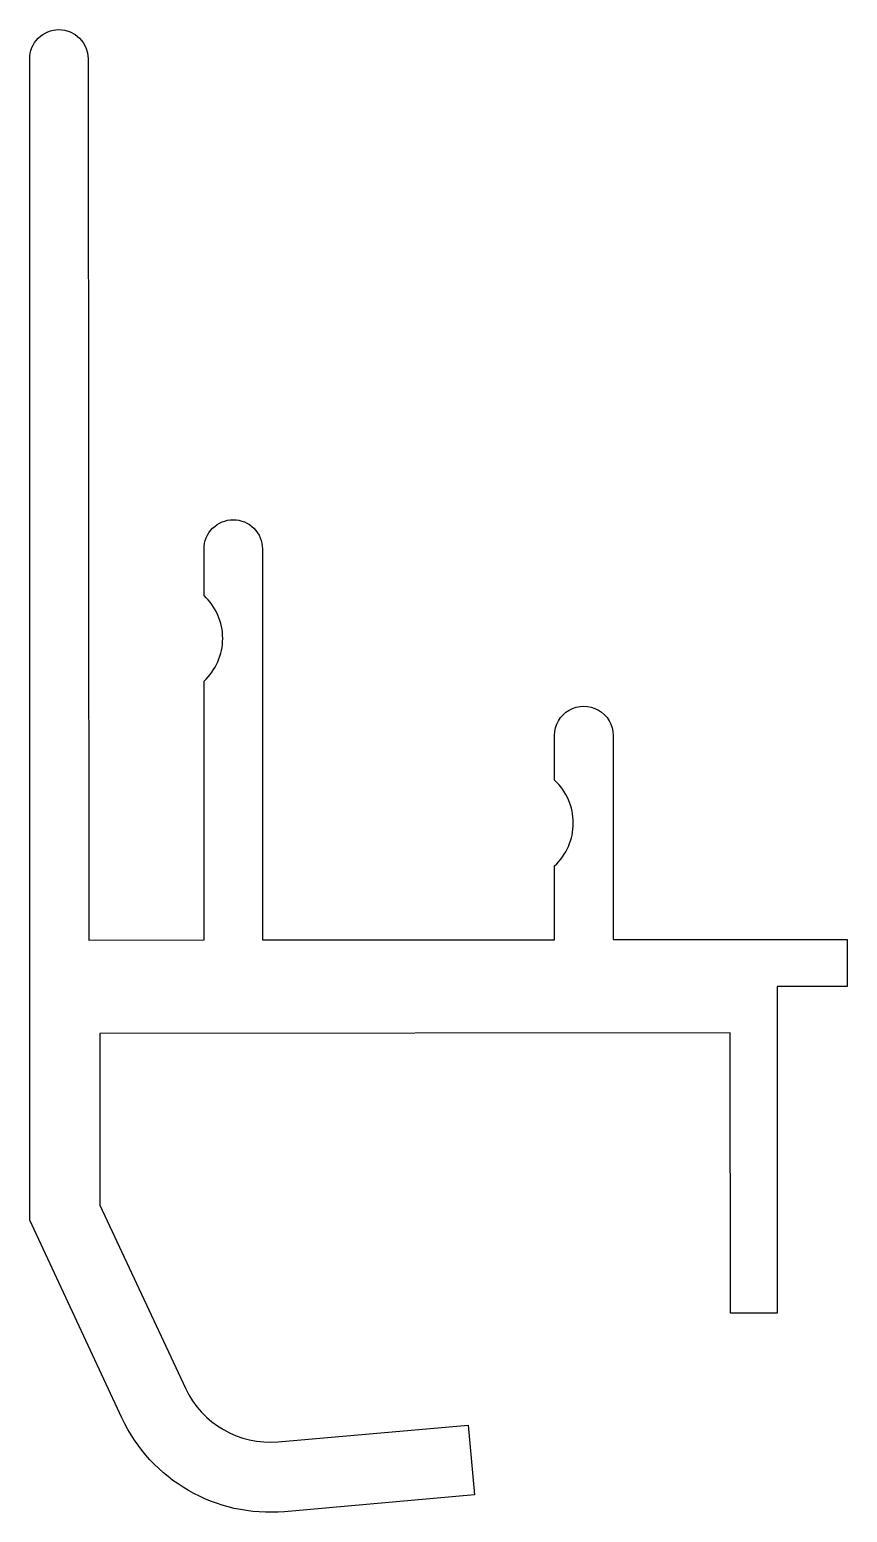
# Model space of a CAD drawing. Extents: x 1447.7 to 1482.7, y -42.8 to 20.7.
import ezdxf

# ---------------------------------------------------------------- set-up
doc = ezdxf.new("R2010")
doc.units = 0
doc.header["$LTSCALE"] = 15
doc.layers.get('0').update_dxf_attribs({"linetype": 'CONTINUOUS'})

msp = doc.modelspace()

# ---------------------------------------------------------------- linework, layer by layer
at = {"ltscale": 0.250751}
msp.add_lwpolyline([(1470.206, -11.471), (1470.206, -9.551, -1.002142), (1472.706, -9.551), (1472.706, -18.3), (1482.736, -18.3), (1482.736, -20.3), (1479.736, -20.3), (1479.736, -34.3), (1477.736, -34.3), (1477.717, -22.296), (1450.736, -22.318), (1450.742, -29.667), (1454.402, -37.516, 0.315299), (1458.376, -39.81), (1466.512, -39.098), (1466.773, -42.087), (1458.646, -42.804, -0.315517), (1451.686, -38.79), (1447.736, -30.32), (1447.736, 19.431, -0.414214), (1448.986, 20.681), (1448.987, 20.681, -0.413986), (1450.237, 19.432), (1450.267, -18.318), (1455.2, -18.314), (1455.2, -7.227, 0.436679), (1455.2, -3.561), (1455.2, -1.563, -0.414214), (1456.45, -0.313), (1456.45, -0.313, -0.414214), (1457.7, -1.563), (1457.7, -18.312), (1470.206, -18.302), (1470.206, -15.137, 0.436436), (1470.206, -11.471)], format="xyb", dxfattribs=at)

doc.saveas('drawing.dxf')
